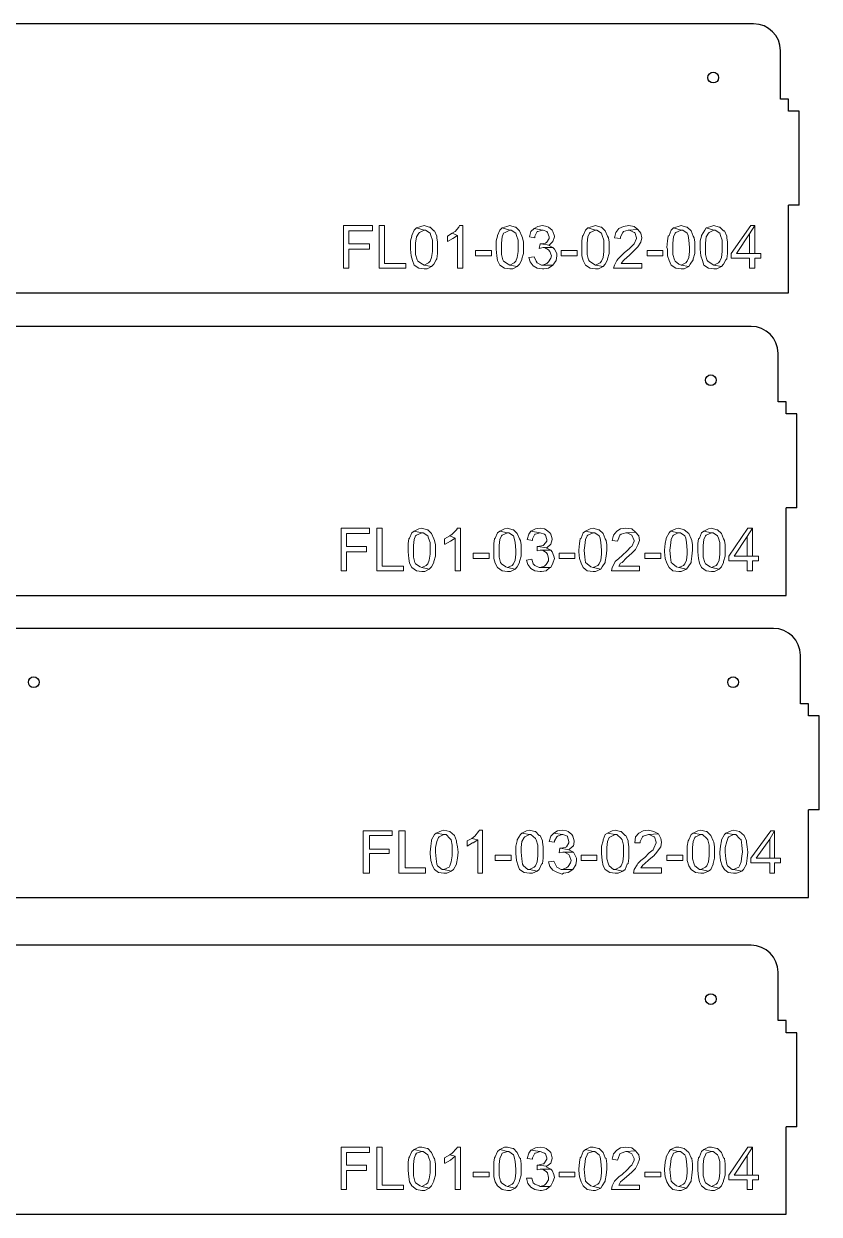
# Model space of a CAD drawing. Header units: millimetres. Extents: x 977 to 12288, y -94 to 5752.
# Drawn here: x 5231.6 to 5527.3, y 4637.9 to 5080.6 of the extents above; entities that cross this region are included whole.
import ezdxf

# ---------------------------------------------------------------- set-up
doc = ezdxf.new("R2010")
doc.units = ezdxf.units.MM

msp = doc.modelspace()

# ---------------------------------------------------------------- linework, layer by layer
at = {"color": 7, "linetype": 'Continuous', "lineweight": 25}
for p, q in [((5502.88667021, 5080.57849164), (4952.88667021, 5080.57849164)), ((5512.88667021, 5052.57849164), (5512.88667021, 5070.57849164)), ((5515.88667021, 5052.57849164), (5512.88667021, 5052.57849164)), ((5515.88667021, 5048.07849164), (5515.88667021, 5052.57849164)), ((5519.88667021, 5048.07849164), (5515.88667021, 5048.07849164)), ((5519.88667021, 5013.07849164), (5519.88667021, 5048.07849164)), ((5519.88667021, 5013.07849164), (5515.88667021, 5013.07849164)), ((5515.88667021, 4980.57849164), (5515.88667021, 5013.07849164)), ((4939.88667021, 4980.57849164), (5515.88667021, 4980.57849164)), ((5501.98568389, 4968.03751657), (4951.98568389, 4968.03751657)), ((5511.98568389, 4940.03751657), (5511.98568389, 4958.03751657)), ((5514.98568389, 4940.03751657), (5511.98568389, 4940.03751657)), ((5514.98568389, 4935.53751657), (5514.98568389, 4940.03751657)), ((5518.98568389, 4935.53751657), (5514.98568389, 4935.53751657)), ((5518.98568389, 4900.53751657), (5518.98568389, 4935.53751657)), ((5518.98568389, 4900.53751657), (5514.98568389, 4900.53751657)), ((5514.98568389, 4868.03751657), (5514.98568389, 4900.53751657)), ((4938.98568389, 4868.03751657), (5514.98568389, 4868.03751657)), ((5510.27446908, 4855.7416359), (4960.27446908, 4855.7416359)), ((5520.27446908, 4827.7416359), (5520.27446908, 4845.7416359)), ((5523.27446908, 4827.7416359), (5520.27446908, 4827.7416359)), ((5523.27446908, 4823.2416359), (5523.27446908, 4827.7416359)), ((5527.27446908, 4823.2416359), (5523.27446908, 4823.2416359)), ((5527.27446908, 4788.2416359), (5527.27446908, 4823.2416359)), ((5527.27446908, 4788.2416359), (5523.27446908, 4788.2416359)), ((5523.27446908, 4755.7416359), (5523.27446908, 4788.2416359)), ((4947.27446908, 4755.7416359), (5523.27446908, 4755.7416359)), ((5501.98568389, 4737.92300187), (4951.98568389, 4737.92300187)), ((5511.98568389, 4709.92300187), (5511.98568389, 4727.92300187)), ((5514.98568389, 4709.92300187), (5511.98568389, 4709.92300187)), ((5514.98568389, 4705.42300187), (5514.98568389, 4709.92300187)), ((5518.98568389, 4705.42300187), (5514.98568389, 4705.42300187)), ((5518.98568389, 4670.42300187), (5518.98568389, 4705.42300187)), ((5518.98568389, 4670.42300187), (5514.98568389, 4670.42300187)), ((5514.98568389, 4637.92300187), (5514.98568389, 4670.42300187)), ((4938.98568389, 4637.92300187), (5514.98568389, 4637.92300187))]:
    msp.add_line(p, q, dxfattribs=at)
at = {"color": 4, "lineweight": 0}
for points in [[(5361.17880356, 5005.54285866), (5350.46142096, 5005.54285866), (5350.46142096, 4989.74882115), (5352.43567565, 4989.74882115), (5352.43567565, 4996.79973075), (5360.05065802, 4996.79973075), (5360.05065802, 4998.77398544), (5352.43567565, 4998.77398544), (5352.43567565, 5003.56860397), (5361.17880356, 5003.56860397)], [(5365.6913857, 5005.54285866), (5363.71713101, 5005.54285866), (5363.71713101, 4989.74882115), (5373.58840446, 4989.74882115), (5373.58840446, 4991.44103945), (5365.6913857, 4991.44103945)], [(5377.53691384, 5004.69674951), (5376.69080469, 5003.85064035), (5375.84469553, 5001.87638567), (5375.84469553, 5001.59434928), (5375.28062276, 4999.90213098), (5375.28062276, 4997.36380352), (5375.28062276, 4996.79973075), (5375.56265915, 4994.26140329), (5376.12673192, 4992.56918499), (5376.69080469, 4990.87696668), (5378.38302299, 4989.74882115), (5380.35727768, 4989.46678476), (5381.48542322, 4989.46678476), (5383.17764152, 4990.31289392), (5380.35727768, 4990.87696668), (5379.79320491, 4991.15900307), (5378.10098661, 4992.28714861), (5377.81895022, 4992.85122137), (5377.25487745, 4994.82547606), (5377.25487745, 4997.36380352), (5377.25487745, 4999.05602182), (5377.53691384, 5001.3123129), (5378.38302299, 5002.72249482), (5378.66505937, 5003.0045312), (5380.35727768, 5003.85064035)], [(5380.35727768, 5005.54285866), (5379.22913214, 5005.26082228), (5377.53691384, 5004.69674951), (5380.35727768, 5003.85064035), (5380.92135045, 5003.85064035), (5382.61356875, 5002.72249482), (5382.89560514, 5001.87638567), (5383.4596779, 5000.18416736), (5383.4596779, 4997.36380352), (5383.4596779, 4995.9536216), (5383.17764152, 4993.69733053), (5382.61356875, 4992.28714861), (5382.04949598, 4991.72307584), (5380.35727768, 4990.87696668), (5383.17764152, 4990.31289392), (5384.02375067, 4991.15900307), (5384.86985983, 4992.85122137), (5385.15189621, 4993.13325776), (5385.43393259, 4995.10751245), (5385.43393259, 4997.36380352), (5385.43393259, 4999.33805821), (5385.15189621, 5001.03027651), (5385.15189621, 5001.59434928), (5384.30578706, 5003.56860397), (5384.02375067, 5003.56860397), (5382.61356875, 5004.97878589), (5382.33153237, 5004.97878589)], [(5390.79262389, 5002.72249482), (5389.10040559, 5001.59434928), (5389.10040559, 4999.62009459), (5389.10040559, 4999.62009459), (5391.07466028, 5000.74824013), (5391.07466028, 5000.74824013), (5392.76687858, 5001.87638567)], [(5394.74113327, 5005.54285866), (5393.61298773, 5005.54285866), (5393.33095135, 5004.97878589), (5391.92076943, 5003.28656759), (5390.79262389, 5002.72249482), (5392.76687858, 5001.87638567), (5392.76687858, 4989.74882115), (5394.74113327, 4989.74882115)], [(5409.40702525, 5004.69674951), (5408.56091609, 5003.85064035), (5407.71480694, 5001.87638567), (5407.71480694, 5001.59434928), (5407.15073417, 4999.90213098), (5407.15073417, 4997.36380352), (5407.15073417, 4996.79973075), (5407.43277056, 4994.26140329), (5407.71480694, 4992.56918499), (5408.56091609, 4990.87696668), (5410.2531344, 4989.74882115), (5412.22738909, 4989.46678476), (5413.35553462, 4989.46678476), (5415.04775293, 4990.31289392), (5412.22738909, 4990.87696668), (5411.66331632, 4991.15900307), (5409.97109801, 4992.28714861), (5409.68906163, 4992.85122137), (5409.12498886, 4994.82547606), (5409.12498886, 4997.36380352), (5409.12498886, 4999.05602182), (5409.40702525, 5001.3123129), (5409.97109801, 5002.72249482), (5410.53517078, 5003.0045312), (5412.22738909, 5003.85064035)], [(5412.22738909, 5005.54285866), (5411.09924355, 5005.26082228), (5409.40702525, 5004.69674951), (5412.22738909, 5003.85064035), (5412.79146186, 5003.85064035), (5414.48368016, 5002.72249482), (5414.76571654, 5001.87638567), (5415.32978931, 5000.18416736), (5415.32978931, 4997.36380352), (5415.32978931, 4995.9536216), (5415.04775293, 4993.69733053), (5414.48368016, 4992.28714861), (5413.91960739, 4991.72307584), (5412.22738909, 4990.87696668), (5415.04775293, 4990.31289392), (5415.89386208, 4991.15900307), (5416.73997123, 4992.85122137), (5416.73997123, 4993.13325776), (5417.304044, 4995.10751245), (5417.304044, 4997.36380352), (5417.304044, 4999.33805821), (5417.02200762, 5001.03027651), (5416.73997123, 5001.59434928), (5415.89386208, 5003.56860397), (5415.89386208, 5003.56860397), (5414.48368016, 5004.97878589), (5414.20164378, 5004.97878589)], [(5421.25255338, 5004.41471312), (5420.12440784, 5003.28656759), (5419.56033507, 5001.3123129), (5421.53458976, 5001.03027651), (5421.53458976, 5001.59434928), (5422.38069892, 5003.28656759), (5422.6627353, 5003.28656759), (5424.3549536, 5003.85064035)], [(5424.3549536, 5005.54285866), (5422.6627353, 5005.26082228), (5421.25255338, 5004.41471312), (5424.3549536, 5003.85064035), (5424.63698999, 5003.85064035), (5426.04717191, 5003.28656759), (5426.32920829, 5003.0045312), (5426.89328106, 5001.3123129), (5426.89328106, 5000.74824013), (5426.04717191, 4999.33805821), (5425.48309914, 4999.05602182), (5423.79088084, 4998.77398544), (5426.89328106, 4998.20991267), (5428.30346298, 4999.62009459), (5428.30346298, 4999.62009459), (5428.86753575, 5001.3123129), (5428.86753575, 5001.59434928), (5428.30346298, 5003.28656759), (5428.0214266, 5003.85064035), (5426.61124468, 5004.97878589), (5426.04717191, 5005.26082228)], [(5441.27713665, 5004.69674951), (5440.4310275, 5003.85064035), (5439.58491835, 5001.87638567), (5439.30288196, 5001.59434928), (5439.02084558, 4999.90213098), (5439.02084558, 4997.36380352), (5439.02084558, 4996.79973075), (5439.02084558, 4994.26140329), (5439.58491835, 4992.56918499), (5440.4310275, 4990.87696668), (5442.12324581, 4989.74882115), (5444.09750049, 4989.46678476), (5445.22564603, 4989.46678476), (5446.91786434, 4990.31289392), (5444.09750049, 4990.87696668), (5443.53342773, 4991.15900307), (5441.84120942, 4992.28714861), (5441.55917304, 4992.85122137), (5440.99510027, 4994.82547606), (5440.99510027, 4997.36380352), (5440.99510027, 4999.05602182), (5441.27713665, 5001.3123129), (5441.84120942, 5002.72249482), (5442.12324581, 5003.0045312), (5444.09750049, 5003.85064035)], [(5444.09750049, 5005.54285866), (5442.96935496, 5005.26082228), (5441.27713665, 5004.69674951), (5444.09750049, 5003.85064035), (5444.66157326, 5003.85064035), (5446.35379157, 5002.72249482), (5446.63582795, 5001.87638567), (5447.19990072, 5000.18416736), (5447.19990072, 4997.36380352), (5447.19990072, 4995.9536216), (5446.91786434, 4993.69733053), (5446.35379157, 4992.28714861), (5445.7897188, 4991.72307584), (5444.09750049, 4990.87696668), (5446.91786434, 4990.31289392), (5447.76397349, 4991.15900307), (5448.61008264, 4992.85122137), (5448.61008264, 4993.13325776), (5449.17415541, 4995.10751245), (5449.17415541, 4997.36380352), (5449.17415541, 4999.33805821), (5448.89211902, 5001.03027651), (5448.61008264, 5001.59434928), (5447.76397349, 5003.56860397), (5447.76397349, 5003.56860397), (5446.35379157, 5004.97878589), (5446.07175518, 5004.97878589)], [(5459.89153801, 5004.13267674), (5456.22506501, 5003.85064035), (5456.78913778, 5003.85064035), (5458.48135609, 5003.0045312), (5458.76339247, 5003.0045312), (5459.32746524, 5001.03027651), (5459.32746524, 5000.74824013), (5458.48135609, 4998.77398544), (5458.1993197, 4998.49194906), (5456.78913778, 4997.08176714), (5454.81488309, 4995.38954883), (5453.68673756, 4994.26140329), (5452.55859202, 4993.13325776), (5451.99451925, 4992.56918499), (5451.1484101, 4990.87696668), (5450.86637371, 4989.74882115), (5461.30171993, 4989.74882115), (5461.30171993, 4991.44103945), (5453.68673756, 4991.44103945), (5454.53284671, 4992.56918499), (5454.81488309, 4992.85122137), (5456.78913778, 4994.54343968), (5456.78913778, 4994.54343968), (5458.48135609, 4996.23565798), (5459.60950162, 4997.36380352), (5459.89153801, 4997.6458399), (5461.01968354, 4999.33805821), (5461.30171993, 5001.03027651), (5461.01968354, 5002.72249482)], [(5456.5071014, 5005.54285866), (5454.53284671, 5005.26082228), (5452.8406284, 5004.41471312), (5451.71248287, 5003.0045312), (5451.1484101, 5001.03027651), (5453.40470117, 5000.74824013), (5453.40470117, 5001.3123129), (5454.25081032, 5003.0045312), (5454.53284671, 5003.28656759), (5456.22506501, 5003.85064035), (5459.89153801, 5004.13267674), (5458.48135609, 5005.26082228)], [(5473.14724806, 5004.69674951), (5472.30113891, 5003.85064035), (5471.45502976, 5001.87638567), (5471.17299337, 5001.59434928), (5470.89095699, 4999.90213098), (5470.6089206, 4997.36380352), (5470.89095699, 4996.79973075), (5470.89095699, 4994.26140329), (5471.45502976, 4992.56918499), (5472.30113891, 4990.87696668), (5473.99335721, 4989.74882115), (5475.9676119, 4989.46678476), (5477.09575744, 4989.46678476), (5478.78797574, 4990.31289392), (5475.9676119, 4990.87696668), (5475.12150275, 4991.15900307), (5473.71132083, 4992.28714861), (5473.42928445, 4992.85122137), (5472.86521168, 4994.82547606), (5472.86521168, 4997.36380352), (5472.86521168, 4999.05602182), (5473.14724806, 5001.3123129), (5473.71132083, 5002.72249482), (5473.99335721, 5003.0045312), (5475.9676119, 5003.85064035)], [(5475.9676119, 5005.54285866), (5474.83946637, 5005.26082228), (5473.14724806, 5004.69674951), (5475.9676119, 5003.85064035), (5476.53168467, 5003.85064035), (5478.22390298, 5002.72249482), (5478.50593936, 5001.87638567), (5478.78797574, 5000.18416736), (5479.07001213, 4997.36380352), (5479.07001213, 4995.9536216), (5478.78797574, 4993.69733053), (5478.22390298, 4992.28714861), (5477.65983021, 4991.72307584), (5475.9676119, 4990.87696668), (5478.78797574, 4990.31289392), (5479.35204851, 4991.15900307), (5480.48019405, 4992.85122137), (5480.48019405, 4993.13325776), (5481.04426682, 4995.10751245), (5481.04426682, 4997.36380352), (5481.04426682, 4999.33805821), (5480.76223043, 5001.03027651), (5480.48019405, 5001.59434928), (5479.6340849, 5003.56860397), (5479.6340849, 5003.56860397), (5478.22390298, 5004.97878589), (5477.94186659, 5004.97878589)], [(5485.27481258, 5004.69674951), (5484.71073981, 5003.85064035), (5483.58259427, 5001.87638567), (5483.58259427, 5001.59434928), (5483.01852151, 4999.90213098), (5483.01852151, 4997.36380352), (5483.01852151, 4996.79973075), (5483.30055789, 4994.26140329), (5483.86463066, 4992.56918499), (5484.42870343, 4990.87696668), (5486.12092173, 4989.74882115), (5488.09517642, 4989.46678476), (5489.22332196, 4989.46678476), (5490.91554026, 4990.31289392), (5488.09517642, 4990.87696668), (5487.53110365, 4991.15900307), (5485.83888535, 4992.28714861), (5485.55684896, 4992.85122137), (5484.99277619, 4994.82547606), (5484.99277619, 4997.36380352), (5484.99277619, 4999.05602182), (5485.27481258, 5001.3123129), (5486.12092173, 5002.72249482), (5486.40295812, 5003.0045312), (5488.09517642, 5003.85064035)], [(5488.09517642, 5005.54285866), (5486.96703088, 5005.26082228), (5485.27481258, 5004.69674951), (5488.09517642, 5003.85064035), (5488.65924919, 5003.85064035), (5490.35146749, 5002.72249482), (5490.63350388, 5001.87638567), (5491.19757665, 5000.18416736), (5491.19757665, 4997.36380352), (5491.19757665, 4995.9536216), (5490.91554026, 4993.69733053), (5490.35146749, 4992.28714861), (5489.78739473, 4991.72307584), (5488.09517642, 4990.87696668), (5490.91554026, 4990.31289392), (5491.76164941, 4991.15900307), (5492.60775857, 4992.85122137), (5492.88979495, 4993.13325776), (5493.17183134, 4995.10751245), (5493.17183134, 4997.36380352), (5493.17183134, 4999.33805821), (5492.88979495, 5001.03027651), (5492.88979495, 5001.59434928), (5492.0436858, 5003.56860397), (5491.76164941, 5003.56860397), (5490.35146749, 5004.97878589), (5490.06943111, 5004.97878589)], [(5503.32514116, 5005.54285866), (5501.91495924, 5005.54285866), (5494.58201326, 4995.10751245), (5494.58201326, 4993.41529414), (5501.35088648, 4993.41529414), (5501.35088648, 4989.74882115), (5503.32514116, 4989.74882115), (5503.32514116, 4993.41529414), (5505.58143224, 4993.41529414), (5505.58143224, 4995.10751245), (5503.32514116, 4995.10751245), (5496.55626794, 4995.10751245), (5501.35088648, 5002.44045843)], [(5503.32514116, 5005.54285866), (5501.35088648, 5002.44045843), (5501.35088648, 4995.10751245), (5496.55626794, 4995.10751245), (5503.32514116, 4995.10751245)], [(5423.50884445, 4998.77398544), (5423.22680807, 4997.08176714), (5424.63698999, 4997.36380352), (5428.30346298, 4997.36380352), (5426.61124468, 4998.20991267), (5426.89328106, 4998.20991267), (5423.79088084, 4998.77398544)], [(5399.5357518, 4994.26140329), (5399.5357518, 4996.23565798), (5405.45851587, 4996.23565798), (5405.45851587, 4994.26140329), (5399.5357518, 4994.26140329)], [(5421.25255338, 4993.97936691), (5419.27829869, 4993.69733053), (5419.84237146, 4992.00511222), (5420.970517, 4990.5949303), (5420.970517, 4990.5949303), (5422.38069892, 4989.74882115), (5424.3549536, 4989.46678476), (5424.91902637, 4989.46678476), (5426.61124468, 4989.74882115), (5428.30346298, 4990.87696668), (5424.3549536, 4990.87696668), (5424.07291722, 4990.87696668), (5422.38069892, 4991.72307584), (5422.09866253, 4992.28714861)], [(5428.30346298, 4997.36380352), (5424.63698999, 4997.36380352), (5425.20106276, 4997.36380352), (5426.61124468, 4996.51769437), (5427.17531745, 4995.9536216), (5427.73939021, 4994.26140329), (5427.45735383, 4993.41529414), (5426.61124468, 4992.00511222), (5426.04717191, 4991.44103945), (5424.3549536, 4990.87696668), (5428.30346298, 4990.87696668), (5428.30346298, 4990.87696668), (5429.43160852, 4992.56918499), (5429.7136449, 4994.26140329), (5429.7136449, 4995.10751245), (5428.86753575, 4996.79973075)], [(5431.40586321, 4994.26140329), (5431.40586321, 4996.23565798), (5437.32862728, 4996.23565798), (5437.32862728, 4994.26140329), (5431.40586321, 4994.26140329)], [(5463.27597462, 4994.26140329), (5463.27597462, 4996.23565798), (5469.19873868, 4996.23565798), (5469.19873868, 4994.26140329), (5463.27597462, 4994.26140329)], [(5360.05065802, 4893.01034139), (5349.61531181, 4893.01034139), (5349.61531181, 4877.21630388), (5351.5895665, 4877.21630388), (5351.5895665, 4884.26721348), (5358.92251248, 4884.26721348), (5358.92251248, 4886.24146817), (5351.5895665, 4886.24146817), (5351.5895665, 4891.0360867), (5360.05065802, 4891.0360867)], [(5364.84527655, 4893.01034139), (5362.87102186, 4893.01034139), (5362.87102186, 4877.21630388), (5372.74229531, 4877.21630388), (5372.74229531, 4878.90852218), (5364.84527655, 4878.90852218)], [(5376.69080469, 4891.88219585), (5375.84469553, 4891.31812308), (5374.99858638, 4889.34386839), (5374.71655, 4889.06183201), (5374.43451361, 4887.3696137), (5374.43451361, 4884.83128625), (5374.43451361, 4884.26721348), (5374.71655, 4881.72888602), (5374.99858638, 4880.03666772), (5375.84469553, 4878.34444941), (5377.53691384, 4877.21630388), (5379.51116853, 4876.93426749), (5380.63931406, 4876.93426749), (5382.33153237, 4877.78037664), (5379.51116853, 4878.34444941), (5378.94709576, 4878.6264858), (5377.25487745, 4879.75463133), (5376.97284107, 4880.3187041), (5376.4087683, 4882.29295879), (5376.4087683, 4884.83128625), (5376.4087683, 4886.52350455), (5376.69080469, 4888.77979563), (5377.25487745, 4890.18997755), (5377.53691384, 4890.47201393), (5379.51116853, 4891.31812308)], [(5379.51116853, 4893.01034139), (5378.38302299, 4892.728305), (5376.69080469, 4891.88219585), (5379.51116853, 4891.31812308), (5380.07524129, 4891.31812308), (5381.7674596, 4890.18997755), (5382.04949598, 4889.34386839), (5382.61356875, 4887.65165009), (5382.61356875, 4884.83128625), (5382.61356875, 4883.42110433), (5382.33153237, 4881.16481325), (5381.7674596, 4879.75463133), (5381.20338683, 4879.19055856), (5379.51116853, 4878.34444941), (5382.33153237, 4877.78037664), (5383.17764152, 4878.6264858), (5384.02375067, 4880.3187041), (5384.02375067, 4880.60074049), (5384.58782344, 4882.57499517), (5384.58782344, 4884.83128625), (5384.58782344, 4886.80554094), (5384.30578706, 4888.49775924), (5384.02375067, 4889.06183201), (5383.17764152, 4891.0360867), (5383.17764152, 4891.0360867), (5381.7674596, 4892.44626862), (5381.48542322, 4892.44626862)], [(5393.89502412, 4893.01034139), (5392.76687858, 4893.01034139), (5392.4848422, 4892.44626862), (5390.79262389, 4890.75405031), (5389.94651474, 4890.18997755), (5391.92076943, 4889.34386839), (5391.92076943, 4877.21630388), (5393.89502412, 4877.21630388)], [(5408.56091609, 4891.88219585), (5407.71480694, 4891.31812308), (5406.86869779, 4889.34386839), (5406.5866614, 4889.06183201), (5406.30462502, 4887.3696137), (5406.30462502, 4884.83128625), (5406.30462502, 4884.26721348), (5406.30462502, 4881.72888602), (5406.86869779, 4880.03666772), (5407.71480694, 4878.34444941), (5409.40702525, 4877.21630388), (5411.38127993, 4876.93426749), (5412.50942547, 4876.93426749), (5414.20164378, 4877.78037664), (5411.38127993, 4878.34444941), (5410.81720717, 4878.6264858), (5409.12498886, 4879.75463133), (5408.84295248, 4880.3187041), (5408.27887971, 4882.29295879), (5408.27887971, 4884.83128625), (5408.27887971, 4886.52350455), (5408.56091609, 4888.77979563), (5409.12498886, 4890.18997755), (5409.40702525, 4890.47201393), (5411.38127993, 4891.31812308)], [(5411.38127993, 4893.01034139), (5410.2531344, 4892.728305), (5408.56091609, 4891.88219585), (5411.38127993, 4891.31812308), (5411.9453527, 4891.31812308), (5413.63757101, 4890.18997755), (5413.91960739, 4889.34386839), (5414.20164378, 4887.65165009), (5414.48368016, 4884.83128625), (5414.48368016, 4883.42110433), (5414.20164378, 4881.16481325), (5413.63757101, 4879.75463133), (5413.07349824, 4879.19055856), (5411.38127993, 4878.34444941), (5414.20164378, 4877.78037664), (5415.04775293, 4878.6264858), (5415.89386208, 4880.3187041), (5415.89386208, 4880.60074049), (5416.45793485, 4882.57499517), (5416.45793485, 4884.83128625), (5416.45793485, 4886.80554094), (5416.17589846, 4888.49775924), (5415.89386208, 4889.06183201), (5415.04775293, 4891.0360867), (5415.04775293, 4891.0360867), (5413.63757101, 4892.44626862), (5413.35553462, 4892.44626862)], [(5420.12440784, 4891.88219585), (5419.27829869, 4890.75405031), (5418.71422592, 4888.77979563), (5420.68848061, 4888.49775924), (5420.68848061, 4889.06183201), (5421.53458976, 4890.75405031), (5421.81662615, 4890.75405031), (5423.50884445, 4891.31812308)], [(5423.50884445, 4893.01034139), (5421.81662615, 4892.728305), (5420.12440784, 4891.88219585), (5423.50884445, 4891.31812308), (5423.50884445, 4891.31812308), (5425.20106276, 4890.75405031), (5425.48309914, 4890.47201393), (5426.04717191, 4888.77979563), (5426.04717191, 4888.21572286), (5424.91902637, 4886.80554094), (5424.63698999, 4886.52350455), (5422.6627353, 4886.24146817), (5426.04717191, 4885.6773954), (5427.45735383, 4887.08757732), (5427.45735383, 4887.08757732), (5428.0214266, 4888.77979563), (5428.0214266, 4889.06183201), (5427.45735383, 4890.75405031), (5427.17531745, 4891.31812308), (5425.76513553, 4892.44626862), (5425.20106276, 4892.728305)], [(5440.4310275, 4891.88219585), (5439.58491835, 4891.31812308), (5438.7388092, 4889.34386839), (5438.45677281, 4889.06183201), (5438.17473643, 4887.3696137), (5437.89270004, 4884.83128625), (5437.89270004, 4884.26721348), (5438.17473643, 4881.72888602), (5438.7388092, 4880.03666772), (5439.58491835, 4878.34444941), (5440.99510027, 4877.21630388), (5443.25139134, 4876.93426749), (5444.09750049, 4876.93426749), (5446.07175518, 4877.78037664), (5443.25139134, 4878.34444941), (5442.40528219, 4878.6264858), (5440.99510027, 4879.75463133), (5440.4310275, 4880.3187041), (5440.14899112, 4882.29295879), (5439.86695473, 4884.83128625), (5440.14899112, 4886.52350455), (5440.4310275, 4888.77979563), (5440.99510027, 4890.18997755), (5441.27713665, 4890.47201393), (5443.25139134, 4891.31812308)], [(5443.25139134, 4893.01034139), (5442.12324581, 4892.728305), (5440.4310275, 4891.88219585), (5443.25139134, 4891.31812308), (5443.81546411, 4891.31812308), (5445.50768242, 4890.18997755), (5445.7897188, 4889.34386839), (5446.07175518, 4887.65165009), (5446.35379157, 4884.83128625), (5446.35379157, 4883.42110433), (5446.07175518, 4881.16481325), (5445.50768242, 4879.75463133), (5444.94360965, 4879.19055856), (5443.25139134, 4878.34444941), (5446.07175518, 4877.78037664), (5446.63582795, 4878.6264858), (5447.76397349, 4880.3187041), (5447.76397349, 4880.60074049), (5448.04600987, 4882.57499517), (5448.32804626, 4884.83128625), (5448.32804626, 4886.80554094), (5448.04600987, 4888.49775924), (5447.76397349, 4889.06183201), (5446.91786434, 4891.0360867), (5446.91786434, 4891.0360867), (5445.50768242, 4892.44626862), (5445.22564603, 4892.44626862)], [(5459.04542885, 4891.60015947), (5455.37895586, 4891.31812308), (5455.94302863, 4891.31812308), (5457.63524693, 4890.47201393), (5457.63524693, 4890.47201393), (5458.48135609, 4888.49775924), (5458.48135609, 4888.21572286), (5457.63524693, 4886.24146817), (5457.07117417, 4885.95943178), (5455.94302863, 4884.54924986), (5453.96877394, 4882.85703156), (5452.8406284, 4881.72888602), (5451.43044648, 4880.60074049), (5451.1484101, 4880.03666772), (5450.30230095, 4878.34444941), (5450.02026456, 4877.21630388), (5460.45561077, 4877.21630388), (5460.45561077, 4878.90852218), (5452.8406284, 4878.90852218), (5453.40470117, 4880.03666772), (5453.96877394, 4880.3187041), (5455.66099224, 4882.01092241), (5455.66099224, 4882.01092241), (5457.63524693, 4883.70314071), (5458.76339247, 4884.83128625), (5459.04542885, 4885.11332263), (5459.89153801, 4886.80554094), (5460.45561077, 4888.49775924), (5460.17357439, 4890.18997755)], [(5455.37895586, 4893.01034139), (5453.40470117, 4892.728305), (5451.99451925, 4891.88219585), (5450.86637371, 4890.47201393), (5450.30230095, 4888.49775924), (5452.27655563, 4888.21572286), (5452.55859202, 4888.77979563), (5453.12266479, 4890.47201393), (5453.68673756, 4890.75405031), (5455.37895586, 4891.31812308), (5459.04542885, 4891.60015947), (5457.63524693, 4892.728305)], [(5472.01910252, 4891.88219585), (5471.45502976, 4891.31812308), (5470.32688422, 4889.34386839), (5470.32688422, 4889.06183201), (5470.04484784, 4887.3696137), (5469.76281145, 4884.83128625), (5469.76281145, 4884.26721348), (5470.04484784, 4881.72888602), (5470.6089206, 4880.03666772), (5471.45502976, 4878.34444941), (5472.86521168, 4877.21630388), (5475.12150275, 4876.93426749), (5475.9676119, 4876.93426749), (5477.94186659, 4877.78037664), (5475.12150275, 4878.34444941), (5474.2753936, 4878.6264858), (5472.86521168, 4879.75463133), (5472.30113891, 4880.3187041), (5472.01910252, 4882.29295879), (5471.73706614, 4884.83128625), (5472.01910252, 4886.52350455), (5472.30113891, 4888.77979563), (5472.86521168, 4890.18997755), (5473.14724806, 4890.47201393), (5474.83946637, 4891.31812308)], [(5475.12150275, 4893.01034139), (5473.99335721, 4892.728305), (5472.01910252, 4891.88219585), (5474.83946637, 4891.31812308), (5475.68557552, 4891.31812308), (5477.37779382, 4890.18997755), (5477.65983021, 4889.34386839), (5477.94186659, 4887.65165009), (5478.22390298, 4884.83128625), (5478.22390298, 4883.42110433), (5477.94186659, 4881.16481325), (5477.37779382, 4879.75463133), (5476.81372105, 4879.19055856), (5475.12150275, 4878.34444941), (5477.94186659, 4877.78037664), (5478.50593936, 4878.6264858), (5479.6340849, 4880.3187041), (5479.6340849, 4880.60074049), (5479.91612128, 4882.57499517), (5480.19815766, 4884.83128625), (5480.19815766, 4886.80554094), (5479.91612128, 4888.49775924), (5479.6340849, 4889.06183201), (5478.78797574, 4891.0360867), (5478.78797574, 4891.0360867), (5477.09575744, 4892.44626862), (5477.09575744, 4892.44626862)], [(5484.42870343, 4891.88219585), (5483.58259427, 4891.31812308), (5482.73648512, 4889.34386839), (5482.45444874, 4889.06183201), (5482.17241235, 4887.3696137), (5482.17241235, 4884.83128625), (5482.17241235, 4884.26721348), (5482.45444874, 4881.72888602), (5482.73648512, 4880.03666772), (5483.58259427, 4878.34444941), (5485.27481258, 4877.21630388), (5487.24906727, 4876.93426749), (5488.3772128, 4876.93426749), (5490.06943111, 4877.78037664), (5487.24906727, 4878.34444941), (5486.6849945, 4878.6264858), (5484.99277619, 4879.75463133), (5484.71073981, 4880.3187041), (5484.14666704, 4882.29295879), (5484.14666704, 4884.83128625), (5484.14666704, 4886.52350455), (5484.42870343, 4888.77979563), (5484.99277619, 4890.18997755), (5485.27481258, 4890.47201393), (5487.24906727, 4891.31812308)], [(5487.24906727, 4893.01034139), (5486.12092173, 4892.728305), (5484.42870343, 4891.88219585), (5487.24906727, 4891.31812308), (5487.81314004, 4891.31812308), (5489.50535834, 4890.18997755), (5489.78739473, 4889.34386839), (5490.35146749, 4887.65165009), (5490.35146749, 4884.83128625), (5490.35146749, 4883.42110433), (5490.06943111, 4881.16481325), (5489.50535834, 4879.75463133), (5488.94128557, 4879.19055856), (5487.24906727, 4878.34444941), (5490.06943111, 4877.78037664), (5490.91554026, 4878.6264858), (5491.76164941, 4880.3187041), (5491.76164941, 4880.60074049), (5492.32572218, 4882.57499517), (5492.32572218, 4884.83128625), (5492.32572218, 4886.80554094), (5492.0436858, 4888.49775924), (5491.76164941, 4889.06183201), (5490.91554026, 4891.0360867), (5490.91554026, 4891.0360867), (5489.50535834, 4892.44626862), (5489.22332196, 4892.44626862)], [(5502.47903201, 4893.01034139), (5500.78681371, 4893.01034139), (5493.7359041, 4882.57499517), (5493.7359041, 4880.88277687), (5500.50477732, 4880.88277687), (5500.50477732, 4877.21630388), (5502.47903201, 4877.21630388), (5502.47903201, 4880.88277687), (5504.73532308, 4880.88277687), (5504.73532308, 4882.57499517), (5502.47903201, 4882.57499517), (5495.71015879, 4882.57499517), (5500.50477732, 4889.90794116)], [(5502.47903201, 4893.01034139), (5500.50477732, 4889.90794116), (5500.50477732, 4882.57499517), (5495.71015879, 4882.57499517), (5502.47903201, 4882.57499517)], [(5389.94651474, 4890.18997755), (5387.97226005, 4889.06183201), (5387.97226005, 4887.08757732), (5388.25429643, 4887.08757732), (5390.22855112, 4888.21572286), (5390.22855112, 4888.21572286), (5391.92076943, 4889.34386839)], [(5398.68964265, 4881.72888602), (5398.68964265, 4883.70314071), (5404.61240671, 4883.70314071), (5404.61240671, 4881.72888602), (5398.68964265, 4881.72888602)], [(5422.38069892, 4886.24146817), (5422.38069892, 4884.54924986), (5423.50884445, 4884.83128625), (5427.45735383, 4884.83128625), (5425.76513553, 4885.6773954), (5426.04717191, 4885.6773954), (5422.6627353, 4886.24146817)], [(5427.45735383, 4884.83128625), (5423.50884445, 4884.83128625), (5424.3549536, 4884.83128625), (5425.76513553, 4883.9851771), (5426.32920829, 4883.42110433), (5426.61124468, 4881.72888602), (5426.61124468, 4880.88277687), (5425.76513553, 4879.47259495), (5425.20106276, 4878.90852218), (5423.50884445, 4878.34444941), (5427.17531745, 4878.34444941), (5427.45735383, 4878.34444941), (5428.30346298, 4880.03666772), (5428.86753575, 4881.72888602), (5428.58549937, 4882.57499517), (5428.0214266, 4884.26721348)], [(5430.55975406, 4881.72888602), (5430.55975406, 4883.70314071), (5436.48251812, 4883.70314071), (5436.48251812, 4881.72888602), (5430.55975406, 4881.72888602)], [(5462.42986546, 4881.72888602), (5462.42986546, 4883.70314071), (5468.35262953, 4883.70314071), (5468.35262953, 4881.72888602), (5462.42986546, 4881.72888602)], [(5420.40644423, 4881.44684964), (5418.43218954, 4881.16481325), (5418.99626231, 4879.47259495), (5420.12440784, 4878.06241303), (5420.12440784, 4878.06241303), (5421.53458976, 4877.21630388), (5423.50884445, 4876.93426749), (5424.07291722, 4876.93426749), (5425.76513553, 4877.21630388), (5427.17531745, 4878.34444941), (5423.50884445, 4878.34444941), (5423.22680807, 4878.34444941), (5421.53458976, 4879.19055856), (5420.970517, 4879.75463133)], [(5387.69022367, 4780.7598605), (5386.84411451, 4780.47782412), (5384.86985983, 4779.63171496), (5387.69022367, 4779.06764219), (5388.53633282, 4779.06764219), (5389.94651474, 4777.65746027), (5390.51058751, 4777.09338751), (5390.79262389, 4775.11913282), (5390.79262389, 4772.58080536), (5390.79262389, 4771.17062344), (5390.51058751, 4768.91433237), (5389.94651474, 4767.50415045), (5389.66447836, 4766.94007768), (5387.69022367, 4766.09396852), (5390.51058751, 4765.52989576), (5391.35669666, 4766.09396852), (5392.4848422, 4768.06822321), (5392.4848422, 4768.3502596), (5392.76687858, 4770.32451429), (5393.04891497, 4772.58080536), (5392.76687858, 4774.55506005), (5392.4848422, 4776.24727835), (5392.4848422, 4776.81135112), (5391.63873304, 4778.78560581), (5391.63873304, 4778.78560581), (5389.94651474, 4780.19578773), (5389.94651474, 4780.19578773)], [(5402.07407926, 4780.7598605), (5400.94593372, 4780.7598605), (5400.66389734, 4780.19578773), (5399.25371542, 4778.50356943), (5398.12556988, 4777.65746027), (5400.38186095, 4777.09338751), (5400.38186095, 4764.6837866), (5402.07407926, 4764.6837866)], [(5419.56033507, 4780.7598605), (5418.43218954, 4780.47782412), (5416.73997123, 4779.63171496), (5419.56033507, 4779.06764219), (5420.12440784, 4779.06764219), (5421.81662615, 4777.65746027), (5422.09866253, 4777.09338751), (5422.6627353, 4775.11913282), (5422.6627353, 4772.58080536), (5422.6627353, 4771.17062344), (5422.38069892, 4768.91433237), (5421.81662615, 4767.50415045), (5421.25255338, 4766.94007768), (5419.56033507, 4766.09396852), (5422.38069892, 4765.52989576), (5423.22680807, 4766.09396852), (5424.07291722, 4768.06822321), (5424.3549536, 4768.3502596), (5424.63698999, 4770.32451429), (5424.63698999, 4772.58080536), (5424.63698999, 4774.55506005), (5424.3549536, 4776.24727835), (5424.3549536, 4776.81135112), (5423.50884445, 4778.78560581), (5423.22680807, 4778.78560581), (5421.81662615, 4780.19578773), (5421.53458976, 4780.19578773)], [(5431.68789959, 4780.7598605), (5429.99568129, 4780.47782412), (5428.58549937, 4779.63171496), (5431.68789959, 4779.06764219), (5431.96993598, 4779.06764219), (5433.66215428, 4778.50356943), (5433.66215428, 4778.22153304), (5434.22622705, 4776.52931474), (5434.22622705, 4775.96524197), (5433.3801179, 4774.55506005), (5432.81604513, 4774.27302366), (5431.12382682, 4773.99098728), (5434.22622705, 4773.42691451), (5435.63640897, 4774.83709643), (5435.91844535, 4774.83709643), (5436.20048174, 4776.52931474), (5436.20048174, 4776.81135112), (5435.63640897, 4778.50356943), (5435.35437259, 4779.06764219), (5433.94419067, 4780.19578773), (5433.3801179, 4780.47782412)], [(5451.43044648, 4780.7598605), (5450.30230095, 4780.47782412), (5448.61008264, 4779.63171496), (5451.43044648, 4779.06764219), (5451.99451925, 4779.06764219), (5453.68673756, 4777.65746027), (5453.96877394, 4777.09338751), (5454.53284671, 4775.11913282), (5454.53284671, 4772.58080536), (5454.53284671, 4771.17062344), (5454.25081032, 4768.91433237), (5453.68673756, 4767.50415045), (5453.12266479, 4766.94007768), (5451.43044648, 4766.09396852), (5454.25081032, 4765.52989576), (5455.09691948, 4766.09396852), (5455.94302863, 4768.06822321), (5456.22506501, 4768.3502596), (5456.5071014, 4770.32451429), (5456.5071014, 4772.58080536), (5456.5071014, 4774.55506005), (5456.22506501, 4776.24727835), (5456.22506501, 4776.81135112), (5455.37895586, 4778.78560581), (5455.09691948, 4778.78560581), (5453.68673756, 4780.19578773), (5453.40470117, 4780.19578773)], [(5463.84004738, 4780.7598605), (5461.8657927, 4780.47782412), (5460.17357439, 4779.63171496), (5459.04542885, 4778.22153304), (5458.76339247, 4775.96524197), (5460.73764716, 4775.96524197), (5460.73764716, 4776.52931474), (5461.58375631, 4778.22153304), (5461.8657927, 4778.50356943), (5463.84004738, 4779.06764219), (5467.50652038, 4779.34967858), (5465.81430207, 4780.19578773)], [(5483.30055789, 4780.7598605), (5482.17241235, 4780.47782412), (5480.48019405, 4779.63171496), (5483.30055789, 4779.06764219), (5483.86463066, 4779.06764219), (5485.55684896, 4777.65746027), (5485.83888535, 4777.09338751), (5486.40295812, 4775.11913282), (5486.40295812, 4772.58080536), (5486.40295812, 4771.17062344), (5486.12092173, 4768.91433237), (5485.55684896, 4767.50415045), (5484.99277619, 4766.94007768), (5483.30055789, 4766.09396852), (5486.12092173, 4765.52989576), (5486.96703088, 4766.09396852), (5487.81314004, 4768.06822321), (5487.81314004, 4768.3502596), (5488.3772128, 4770.32451429), (5488.3772128, 4772.58080536), (5488.3772128, 4774.55506005), (5488.09517642, 4776.24727835), (5487.81314004, 4776.81135112), (5486.96703088, 4778.78560581), (5486.96703088, 4778.78560581), (5485.55684896, 4780.19578773), (5485.27481258, 4780.19578773)], [(5495.42812241, 4780.7598605), (5494.58201326, 4780.47782412), (5492.60775857, 4779.63171496), (5495.42812241, 4779.06764219), (5496.27423156, 4779.06764219), (5497.68441348, 4777.65746027), (5498.24848625, 4777.09338751), (5498.53052263, 4775.11913282), (5498.81255902, 4772.58080536), (5498.53052263, 4771.17062344), (5498.24848625, 4768.91433237), (5497.68441348, 4767.50415045), (5497.4023771, 4766.94007768), (5495.42812241, 4766.09396852), (5498.53052263, 4765.52989576), (5499.0945954, 4766.09396852), (5500.22274094, 4768.06822321), (5500.22274094, 4768.3502596), (5500.50477732, 4770.32451429), (5500.78681371, 4772.58080536), (5500.50477732, 4774.55506005), (5500.22274094, 4776.24727835), (5500.22274094, 4776.81135112), (5499.37663179, 4778.78560581), (5499.37663179, 4778.78560581), (5497.68441348, 4780.19578773), (5497.68441348, 4780.19578773)], [(5368.51174954, 4780.47782412), (5357.79436695, 4780.47782412), (5357.79436695, 4764.6837866), (5360.05065802, 4764.6837866), (5360.05065802, 4772.01673259), (5367.38360401, 4772.01673259), (5367.38360401, 4773.7089509), (5360.05065802, 4773.7089509), (5360.05065802, 4778.78560581), (5368.51174954, 4778.78560581)], [(5373.30636808, 4780.47782412), (5371.050077, 4780.47782412), (5371.050077, 4764.6837866), (5380.92135045, 4764.6837866), (5380.92135045, 4766.65804129), (5373.30636808, 4766.65804129)], [(5384.86985983, 4779.63171496), (5384.30578706, 4779.06764219), (5383.17764152, 4777.09338751), (5383.17764152, 4776.81135112), (5382.89560514, 4774.83709643), (5382.61356875, 4772.58080536), (5382.61356875, 4772.01673259), (5382.89560514, 4769.47840513), (5383.4596779, 4767.50415045), (5384.30578706, 4766.09396852), (5385.71596898, 4764.96582299), (5387.69022367, 4764.6837866), (5388.8183692, 4764.6837866), (5390.51058751, 4765.52989576), (5387.69022367, 4766.09396852), (5387.1261509, 4766.09396852), (5385.43393259, 4767.50415045), (5385.15189621, 4768.06822321), (5384.86985983, 4770.0424779), (5384.58782344, 4772.58080536), (5384.58782344, 4774.27302366), (5385.15189621, 4776.52931474), (5385.71596898, 4777.93949666), (5385.99800536, 4778.22153304), (5387.69022367, 4779.06764219)], [(5398.12556988, 4777.65746027), (5396.43335157, 4776.81135112), (5396.43335157, 4774.83709643), (5396.43335157, 4774.83709643), (5398.40760626, 4775.96524197), (5398.68964265, 4775.96524197), (5400.38186095, 4777.09338751)], [(5416.73997123, 4779.63171496), (5416.17589846, 4779.06764219), (5415.04775293, 4777.09338751), (5415.04775293, 4776.81135112), (5414.48368016, 4774.83709643), (5414.48368016, 4772.58080536), (5414.48368016, 4772.01673259), (5414.76571654, 4769.47840513), (5415.32978931, 4767.50415045), (5415.89386208, 4766.09396852), (5417.58608039, 4764.96582299), (5419.56033507, 4764.6837866), (5420.68848061, 4764.6837866), (5422.38069892, 4765.52989576), (5419.56033507, 4766.09396852), (5418.99626231, 4766.09396852), (5417.304044, 4767.50415045), (5417.02200762, 4768.06822321), (5416.73997123, 4770.0424779), (5416.45793485, 4772.58080536), (5416.45793485, 4774.27302366), (5416.73997123, 4776.52931474), (5417.58608039, 4777.93949666), (5417.86811677, 4778.22153304), (5419.56033507, 4779.06764219)], [(5428.58549937, 4779.63171496), (5427.45735383, 4778.50356943), (5426.89328106, 4776.52931474), (5428.86753575, 4776.24727835), (5428.86753575, 4776.81135112), (5429.7136449, 4778.22153304), (5429.99568129, 4778.50356943), (5431.68789959, 4779.06764219)], [(5448.61008264, 4779.63171496), (5447.76397349, 4779.06764219), (5446.91786434, 4777.09338751), (5446.91786434, 4776.81135112), (5446.35379157, 4774.83709643), (5446.35379157, 4772.58080536), (5446.35379157, 4772.01673259), (5446.63582795, 4769.47840513), (5446.91786434, 4767.50415045), (5447.76397349, 4766.09396852), (5449.45619179, 4764.96582299), (5451.43044648, 4764.6837866), (5452.55859202, 4764.6837866), (5454.25081032, 4765.52989576), (5451.43044648, 4766.09396852), (5450.86637371, 4766.09396852), (5449.17415541, 4767.50415045), (5448.89211902, 4768.06822321), (5448.32804626, 4770.0424779), (5448.32804626, 4772.58080536), (5448.32804626, 4774.27302366), (5448.61008264, 4776.52931474), (5449.17415541, 4777.93949666), (5449.73822818, 4778.22153304), (5451.43044648, 4779.06764219)], [(5467.50652038, 4779.34967858), (5463.84004738, 4779.06764219), (5464.12208377, 4779.06764219), (5465.81430207, 4778.22153304), (5466.09633846, 4778.22153304), (5466.66041123, 4776.24727835), (5466.66041123, 4775.96524197), (5465.81430207, 4773.99098728), (5465.53226569, 4773.42691451), (5464.12208377, 4772.29876898), (5462.42986546, 4770.60655067), (5461.01968354, 4769.47840513), (5459.89153801, 4768.3502596), (5459.60950162, 4767.78618683), (5458.48135609, 4766.09396852), (5458.1993197, 4764.6837866), (5468.63466591, 4764.6837866), (5468.63466591, 4766.65804129), (5461.01968354, 4766.65804129), (5461.8657927, 4767.78618683), (5462.14782908, 4768.06822321), (5464.12208377, 4769.76044152), (5464.12208377, 4769.76044152), (5465.81430207, 4771.17062344), (5466.94244761, 4772.58080536), (5467.22448399, 4772.86284174), (5468.35262953, 4774.55506005), (5468.63466591, 4776.24727835), (5468.35262953, 4777.65746027)], [(5480.48019405, 4779.63171496), (5479.6340849, 4779.06764219), (5478.78797574, 4777.09338751), (5478.50593936, 4776.81135112), (5478.22390298, 4774.83709643), (5478.22390298, 4772.58080536), (5478.22390298, 4772.01673259), (5478.22390298, 4769.47840513), (5478.78797574, 4767.50415045), (5479.6340849, 4766.09396852), (5481.3263032, 4764.96582299), (5483.30055789, 4764.6837866), (5484.42870343, 4764.6837866), (5486.12092173, 4765.52989576), (5483.30055789, 4766.09396852), (5482.73648512, 4766.09396852), (5481.04426682, 4767.50415045), (5480.76223043, 4768.06822321), (5480.19815766, 4770.0424779), (5480.19815766, 4772.58080536), (5480.19815766, 4774.27302366), (5480.48019405, 4776.52931474), (5481.04426682, 4777.93949666), (5481.3263032, 4778.22153304), (5483.30055789, 4779.06764219)], [(5492.60775857, 4779.63171496), (5492.0436858, 4779.06764219), (5490.91554026, 4777.09338751), (5490.91554026, 4776.81135112), (5490.63350388, 4774.83709643), (5490.35146749, 4772.58080536), (5490.35146749, 4772.01673259), (5490.63350388, 4769.47840513), (5491.19757665, 4767.50415045), (5492.0436858, 4766.09396852), (5493.45386772, 4764.96582299), (5495.42812241, 4764.6837866), (5496.55626794, 4764.6837866), (5498.53052263, 4765.52989576), (5495.42812241, 4766.09396852), (5494.86404964, 4766.09396852), (5493.17183134, 4767.50415045), (5492.88979495, 4768.06822321), (5492.60775857, 4770.0424779), (5492.32572218, 4772.58080536), (5492.32572218, 4774.27302366), (5492.88979495, 4776.52931474), (5493.45386772, 4777.93949666), (5493.7359041, 4778.22153304), (5495.42812241, 4779.06764219)], [(5510.65808715, 4780.47782412), (5509.24790523, 4780.47782412), (5501.91495924, 4770.32451429), (5501.91495924, 4768.63229598), (5508.96586885, 4768.63229598), (5508.96586885, 4764.6837866), (5510.65808715, 4764.6837866), (5510.65808715, 4768.63229598), (5512.91437822, 4768.63229598), (5512.91437822, 4770.32451429), (5510.65808715, 4770.32451429), (5503.88921393, 4770.32451429), (5508.96586885, 4777.37542389)], [(5510.65808715, 4780.47782412), (5508.96586885, 4777.37542389), (5508.96586885, 4770.32451429), (5503.88921393, 4770.32451429), (5510.65808715, 4770.32451429)], [(5430.84179044, 4773.99098728), (5430.55975406, 4772.29876898), (5431.96993598, 4772.58080536), (5435.91844535, 4772.58080536), (5434.22622705, 4773.42691451), (5434.22622705, 4773.42691451), (5431.12382682, 4773.99098728)], [(5435.91844535, 4772.58080536), (5431.96993598, 4772.58080536), (5432.53400874, 4772.58080536), (5434.22622705, 4771.73469621), (5434.50826343, 4771.17062344), (5435.0723362, 4769.47840513), (5434.79029982, 4768.63229598), (5433.94419067, 4767.22211406), (5433.3801179, 4766.65804129), (5431.68789959, 4766.09396852), (5435.63640897, 4766.09396852), (5435.63640897, 4766.09396852), (5436.76455451, 4767.78618683), (5437.04659089, 4769.47840513), (5437.04659089, 4770.32451429), (5436.20048174, 4772.01673259)], [(5406.86869779, 4769.47840513), (5406.86869779, 4771.45265982), (5412.79146186, 4771.45265982), (5412.79146186, 4769.47840513), (5406.86869779, 4769.47840513)], [(5428.58549937, 4769.19636875), (5426.61124468, 4768.91433237), (5427.17531745, 4767.22211406), (5428.30346298, 4765.81193214), (5428.30346298, 4765.81193214), (5429.99568129, 4764.96582299), (5431.68789959, 4764.40175022), (5432.25197236, 4764.6837866), (5433.94419067, 4764.96582299), (5435.63640897, 4766.09396852), (5431.68789959, 4766.09396852), (5431.40586321, 4766.09396852), (5429.7136449, 4766.94007768), (5429.43160852, 4767.50415045)], [(5438.7388092, 4769.47840513), (5438.7388092, 4771.45265982), (5444.66157326, 4771.45265982), (5444.66157326, 4769.47840513), (5438.7388092, 4769.47840513)], [(5470.6089206, 4769.47840513), (5470.6089206, 4771.45265982), (5476.53168467, 4771.45265982), (5476.53168467, 4769.47840513), (5470.6089206, 4769.47840513)], [(5360.05065802, 4662.86865193), (5349.61531181, 4662.86865193), (5349.61531181, 4647.07461442), (5351.5895665, 4647.07461442), (5351.5895665, 4654.12552402), (5358.92251248, 4654.12552402), (5358.92251248, 4656.09977871), (5351.5895665, 4656.09977871), (5351.5895665, 4660.89439724), (5360.05065802, 4660.89439724)], [(5364.84527655, 4662.86865193), (5362.87102186, 4662.86865193), (5362.87102186, 4647.07461442), (5372.74229531, 4647.07461442), (5372.74229531, 4648.76683272), (5364.84527655, 4648.76683272)], [(5376.69080469, 4662.02254278), (5375.84469553, 4661.17643362), (5374.99858638, 4659.20217894), (5374.71655, 4658.92014255), (5374.43451361, 4657.22792425), (5374.43451361, 4654.68959679), (5374.43451361, 4654.12552402), (5374.71655, 4651.86923295), (5374.99858638, 4649.89497826), (5375.84469553, 4648.48479634), (5377.53691384, 4647.07461442), (5379.51116853, 4646.79257803), (5380.63931406, 4646.79257803), (5382.33153237, 4647.63868719), (5379.51116853, 4648.20275995), (5378.94709576, 4648.48479634), (5377.25487745, 4649.61294187), (5376.97284107, 4650.17701464), (5376.4087683, 4652.15126933), (5376.4087683, 4654.68959679), (5376.4087683, 4656.38181509), (5376.69080469, 4658.63810617), (5377.25487745, 4660.04828809), (5377.53691384, 4660.61236086), (5379.51116853, 4661.17643362)], [(5379.51116853, 4662.86865193), (5378.38302299, 4662.86865193), (5376.69080469, 4662.02254278), (5379.51116853, 4661.17643362), (5380.07524129, 4661.17643362), (5381.7674596, 4660.04828809), (5382.04949598, 4659.20217894), (5382.61356875, 4657.50996063), (5382.61356875, 4654.68959679), (5382.61356875, 4653.27941487), (5382.33153237, 4651.0231238), (5381.7674596, 4649.61294187), (5381.20338683, 4649.04886911), (5379.51116853, 4648.20275995), (5382.33153237, 4647.63868719), (5383.17764152, 4648.48479634), (5384.02375067, 4650.17701464), (5384.02375067, 4650.45905103), (5384.58782344, 4652.43330572), (5384.58782344, 4654.68959679), (5384.58782344, 4656.66385148), (5384.30578706, 4658.63810617), (5384.02375067, 4658.92014255), (5383.17764152, 4660.89439724), (5383.17764152, 4660.89439724), (5381.7674596, 4662.30457916), (5381.48542322, 4662.30457916)], [(5393.89502412, 4662.86865193), (5392.76687858, 4662.86865193), (5392.4848422, 4662.30457916), (5390.79262389, 4660.61236086), (5389.94651474, 4660.04828809), (5391.92076943, 4659.48421532), (5391.92076943, 4647.07461442), (5393.89502412, 4647.07461442)], [(5408.56091609, 4662.02254278), (5407.71480694, 4661.17643362), (5406.86869779, 4659.20217894), (5406.5866614, 4658.92014255), (5406.30462502, 4657.22792425), (5406.30462502, 4654.68959679), (5406.30462502, 4654.12552402), (5406.30462502, 4651.86923295), (5406.86869779, 4649.89497826), (5407.71480694, 4648.48479634), (5409.40702525, 4647.07461442), (5411.38127993, 4646.79257803), (5412.50942547, 4646.79257803), (5414.20164378, 4647.63868719), (5411.38127993, 4648.20275995), (5410.81720717, 4648.48479634), (5409.12498886, 4649.61294187), (5408.84295248, 4650.17701464), (5408.27887971, 4652.15126933), (5408.27887971, 4654.68959679), (5408.27887971, 4656.38181509), (5408.56091609, 4658.63810617), (5409.12498886, 4660.04828809), (5409.40702525, 4660.61236086), (5411.38127993, 4661.17643362)], [(5411.38127993, 4662.86865193), (5410.2531344, 4662.86865193), (5408.56091609, 4662.02254278), (5411.38127993, 4661.17643362), (5411.9453527, 4661.17643362), (5413.63757101, 4660.04828809), (5413.91960739, 4659.20217894), (5414.20164378, 4657.50996063), (5414.48368016, 4654.68959679), (5414.48368016, 4653.27941487), (5414.20164378, 4651.0231238), (5413.63757101, 4649.61294187), (5413.07349824, 4649.04886911), (5411.38127993, 4648.20275995), (5414.20164378, 4647.63868719), (5415.04775293, 4648.48479634), (5415.89386208, 4650.17701464), (5415.89386208, 4650.45905103), (5416.45793485, 4652.43330572), (5416.45793485, 4654.68959679), (5416.45793485, 4656.66385148), (5416.17589846, 4658.63810617), (5415.89386208, 4658.92014255), (5415.04775293, 4660.89439724), (5415.04775293, 4660.89439724), (5413.63757101, 4662.30457916), (5413.35553462, 4662.30457916)], [(5420.12440784, 4661.74050639), (5419.27829869, 4660.61236086), (5418.71422592, 4658.63810617), (5420.68848061, 4658.35606978), (5420.68848061, 4658.92014255), (5421.53458976, 4660.61236086), (5421.81662615, 4660.61236086), (5423.50884445, 4661.17643362)], [(5423.50884445, 4662.86865193), (5421.81662615, 4662.58661554), (5420.12440784, 4661.74050639), (5423.50884445, 4661.17643362), (5423.50884445, 4661.17643362), (5425.20106276, 4660.61236086), (5425.48309914, 4660.33032447), (5426.04717191, 4658.92014255), (5426.04717191, 4658.35606978), (5424.91902637, 4656.66385148), (5424.63698999, 4656.66385148), (5422.6627353, 4656.09977871), (5426.04717191, 4655.81774233), (5427.45735383, 4656.94588786), (5427.45735383, 4656.94588786), (5428.0214266, 4658.63810617), (5428.0214266, 4658.92014255), (5427.45735383, 4660.89439724), (5427.17531745, 4661.17643362), (5425.76513553, 4662.30457916), (5425.20106276, 4662.58661554)], [(5440.4310275, 4662.02254278), (5439.58491835, 4661.17643362), (5438.7388092, 4659.20217894), (5438.45677281, 4658.92014255), (5438.17473643, 4657.22792425), (5437.89270004, 4654.68959679), (5437.89270004, 4654.12552402), (5438.17473643, 4651.86923295), (5438.7388092, 4649.89497826), (5439.58491835, 4648.48479634), (5440.99510027, 4647.07461442), (5443.25139134, 4646.79257803), (5444.09750049, 4646.79257803), (5446.07175518, 4647.63868719), (5443.25139134, 4648.20275995), (5442.40528219, 4648.48479634), (5440.99510027, 4649.61294187), (5440.4310275, 4650.17701464), (5440.14899112, 4652.15126933), (5439.86695473, 4654.68959679), (5440.14899112, 4656.38181509), (5440.4310275, 4658.63810617), (5440.99510027, 4660.04828809), (5441.27713665, 4660.61236086), (5443.25139134, 4661.17643362)], [(5443.25139134, 4662.86865193), (5442.12324581, 4662.86865193), (5440.4310275, 4662.02254278), (5443.25139134, 4661.17643362), (5443.81546411, 4661.17643362), (5445.50768242, 4660.04828809), (5445.7897188, 4659.20217894), (5446.07175518, 4657.50996063), (5446.35379157, 4654.68959679), (5446.35379157, 4653.27941487), (5446.07175518, 4651.0231238), (5445.50768242, 4649.61294187), (5444.94360965, 4649.04886911), (5443.25139134, 4648.20275995), (5446.07175518, 4647.63868719), (5446.63582795, 4648.48479634), (5447.76397349, 4650.17701464), (5447.76397349, 4650.45905103), (5448.04600987, 4652.43330572), (5448.32804626, 4654.68959679), (5448.32804626, 4656.66385148), (5448.04600987, 4658.63810617), (5447.76397349, 4658.92014255), (5446.91786434, 4660.89439724), (5446.91786434, 4660.89439724), (5445.50768242, 4662.30457916), (5445.22564603, 4662.30457916)], [(5459.04542885, 4661.45847001), (5455.37895586, 4661.17643362), (5455.94302863, 4661.17643362), (5457.63524693, 4660.33032447), (5457.63524693, 4660.33032447), (5458.48135609, 4658.63810617), (5458.48135609, 4658.0740334), (5457.63524693, 4656.09977871), (5457.07117417, 4655.81774233), (5455.94302863, 4654.4075604), (5453.96877394, 4652.7153421), (5452.8406284, 4651.86923295), (5451.43044648, 4650.45905103), (5451.1484101, 4650.17701464), (5450.30230095, 4648.48479634), (5450.02026456, 4647.07461442), (5460.45561077, 4647.07461442), (5460.45561077, 4648.76683272), (5452.8406284, 4648.76683272), (5453.40470117, 4649.89497826), (5453.96877394, 4650.45905103), (5455.66099224, 4651.86923295), (5455.66099224, 4651.86923295), (5457.63524693, 4653.56145125), (5458.76339247, 4654.68959679), (5459.04542885, 4654.97163317), (5459.89153801, 4656.66385148), (5460.45561077, 4658.35606978), (5460.17357439, 4660.04828809)], [(5455.37895586, 4662.86865193), (5453.40470117, 4662.58661554), (5451.99451925, 4661.74050639), (5450.86637371, 4660.33032447), (5450.30230095, 4658.35606978), (5452.27655563, 4658.0740334), (5452.55859202, 4658.63810617), (5453.12266479, 4660.33032447), (5453.68673756, 4660.61236086), (5455.37895586, 4661.17643362), (5459.04542885, 4661.45847001), (5457.63524693, 4662.58661554)], [(5472.01910252, 4662.02254278), (5471.45502976, 4661.17643362), (5470.32688422, 4659.20217894), (5470.32688422, 4658.92014255), (5470.04484784, 4657.22792425), (5469.76281145, 4654.68959679), (5469.76281145, 4654.12552402), (5470.04484784, 4651.86923295), (5470.6089206, 4649.89497826), (5471.45502976, 4648.48479634), (5472.86521168, 4647.07461442), (5475.12150275, 4646.79257803), (5475.9676119, 4646.79257803), (5477.94186659, 4647.63868719), (5475.12150275, 4648.20275995), (5474.2753936, 4648.48479634), (5472.86521168, 4649.61294187), (5472.30113891, 4650.17701464), (5472.01910252, 4652.15126933), (5471.73706614, 4654.68959679), (5472.01910252, 4656.38181509), (5472.30113891, 4658.63810617), (5472.86521168, 4660.04828809), (5473.14724806, 4660.61236086), (5474.83946637, 4661.17643362)], [(5475.12150275, 4662.86865193), (5473.99335721, 4662.86865193), (5472.01910252, 4662.02254278), (5474.83946637, 4661.17643362), (5475.68557552, 4661.17643362), (5477.37779382, 4660.04828809), (5477.65983021, 4659.20217894), (5477.94186659, 4657.50996063), (5478.22390298, 4654.68959679), (5478.22390298, 4653.27941487), (5477.94186659, 4651.0231238), (5477.37779382, 4649.61294187), (5476.81372105, 4649.04886911), (5475.12150275, 4648.20275995), (5477.94186659, 4647.63868719), (5478.50593936, 4648.48479634), (5479.6340849, 4650.17701464), (5479.6340849, 4650.45905103), (5479.91612128, 4652.43330572), (5480.19815766, 4654.68959679), (5480.19815766, 4656.66385148), (5479.91612128, 4658.63810617), (5479.6340849, 4658.92014255), (5478.78797574, 4660.89439724), (5478.78797574, 4660.89439724), (5477.09575744, 4662.30457916), (5477.09575744, 4662.30457916)], [(5484.42870343, 4662.02254278), (5483.58259427, 4661.17643362), (5482.73648512, 4659.20217894), (5482.45444874, 4658.92014255), (5482.17241235, 4657.22792425), (5482.17241235, 4654.68959679), (5482.17241235, 4654.12552402), (5482.45444874, 4651.86923295), (5482.73648512, 4649.89497826), (5483.58259427, 4648.48479634), (5485.27481258, 4647.07461442), (5487.24906727, 4646.79257803), (5488.3772128, 4646.79257803), (5490.06943111, 4647.63868719), (5487.24906727, 4648.20275995), (5486.6849945, 4648.48479634), (5484.99277619, 4649.61294187), (5484.71073981, 4650.17701464), (5484.14666704, 4652.15126933), (5484.14666704, 4654.68959679), (5484.14666704, 4656.38181509), (5484.42870343, 4658.63810617), (5484.99277619, 4660.04828809), (5485.27481258, 4660.61236086), (5487.24906727, 4661.17643362)], [(5487.24906727, 4662.86865193), (5486.12092173, 4662.86865193), (5484.42870343, 4662.02254278), (5487.24906727, 4661.17643362), (5487.81314004, 4661.17643362), (5489.50535834, 4660.04828809), (5489.78739473, 4659.20217894), (5490.35146749, 4657.50996063), (5490.35146749, 4654.68959679), (5490.35146749, 4653.27941487), (5490.06943111, 4651.0231238), (5489.50535834, 4649.61294187), (5488.94128557, 4649.04886911), (5487.24906727, 4648.20275995), (5490.06943111, 4647.63868719), (5490.91554026, 4648.48479634), (5491.76164941, 4650.17701464), (5491.76164941, 4650.45905103), (5492.32572218, 4652.43330572), (5492.32572218, 4654.68959679), (5492.32572218, 4656.66385148), (5492.0436858, 4658.63810617), (5491.76164941, 4658.92014255), (5490.91554026, 4660.89439724), (5490.91554026, 4660.89439724), (5489.50535834, 4662.30457916), (5489.22332196, 4662.30457916)], [(5502.47903201, 4662.86865193), (5500.78681371, 4662.86865193), (5493.7359041, 4652.43330572), (5493.7359041, 4650.74108741), (5500.50477732, 4650.74108741), (5500.50477732, 4647.07461442), (5502.47903201, 4647.07461442), (5502.47903201, 4650.74108741), (5504.73532308, 4650.74108741), (5504.73532308, 4652.43330572), (5502.47903201, 4652.43330572), (5495.71015879, 4652.43330572), (5500.50477732, 4659.7662517)], [(5502.47903201, 4662.86865193), (5500.50477732, 4659.7662517), (5500.50477732, 4652.43330572), (5495.71015879, 4652.43330572), (5502.47903201, 4652.43330572)], [(5389.94651474, 4660.04828809), (5387.97226005, 4658.92014255), (5387.97226005, 4656.94588786), (5388.25429643, 4656.94588786), (5390.22855112, 4658.0740334), (5390.22855112, 4658.0740334), (5391.92076943, 4659.48421532)], [(5398.68964265, 4651.86923295), (5398.68964265, 4653.56145125), (5404.61240671, 4653.56145125), (5404.61240671, 4651.86923295), (5398.68964265, 4651.86923295)], [(5422.38069892, 4656.09977871), (5422.38069892, 4654.4075604), (5423.50884445, 4654.68959679), (5427.45735383, 4654.68959679), (5425.76513553, 4655.53570594), (5426.04717191, 4655.81774233), (5422.6627353, 4656.09977871)], [(5427.45735383, 4654.68959679), (5423.50884445, 4654.68959679), (5424.3549536, 4654.68959679), (5425.76513553, 4653.84348764), (5426.32920829, 4653.27941487), (5426.61124468, 4651.58719656), (5426.61124468, 4650.74108741), (5425.76513553, 4649.33090549), (5425.20106276, 4648.76683272), (5423.50884445, 4648.20275995), (5427.17531745, 4648.20275995), (5427.45735383, 4648.48479634), (5428.30346298, 4649.89497826), (5428.86753575, 4651.58719656), (5428.58549937, 4652.7153421), (5428.0214266, 4654.12552402)], [(5430.55975406, 4651.86923295), (5430.55975406, 4653.56145125), (5436.48251812, 4653.56145125), (5436.48251812, 4651.86923295), (5430.55975406, 4651.86923295)], [(5462.42986546, 4651.86923295), (5462.42986546, 4653.56145125), (5468.35262953, 4653.56145125), (5468.35262953, 4651.86923295), (5462.42986546, 4651.86923295)], [(5420.40644423, 4651.30516018), (5418.43218954, 4651.30516018), (5418.99626231, 4649.33090549), (5420.12440784, 4647.92072357), (5420.12440784, 4647.92072357), (5421.53458976, 4647.07461442), (5423.50884445, 4646.79257803), (5424.07291722, 4646.79257803), (5425.76513553, 4647.07461442), (5427.17531745, 4648.20275995), (5423.50884445, 4648.20275995), (5423.22680807, 4648.48479634), (5421.53458976, 4649.04886911), (5420.970517, 4649.61294187)]]:
    msp.add_lwpolyline(points, close=True, dxfattribs=at)
at = {"color": 7, "linetype": 'Continuous', "lineweight": 25}
for centre in [(5487.88667021, 5060.57849164), (5486.98568389, 4948.03751657), (5235.27446908, 4835.7416359), (5495.27446908, 4835.7416359), (5486.98568389, 4717.92300187)]:
    msp.add_circle(centre, 2, dxfattribs=at)
for centre in [(5502.88667021, 5070.57849164), (5501.98568389, 4958.03751657), (5510.27446908, 4845.7416359), (5501.98568389, 4727.92300187)]:
    msp.add_arc(centre, 10, 0, 90, dxfattribs=at)

doc.saveas('drawing.dxf')
